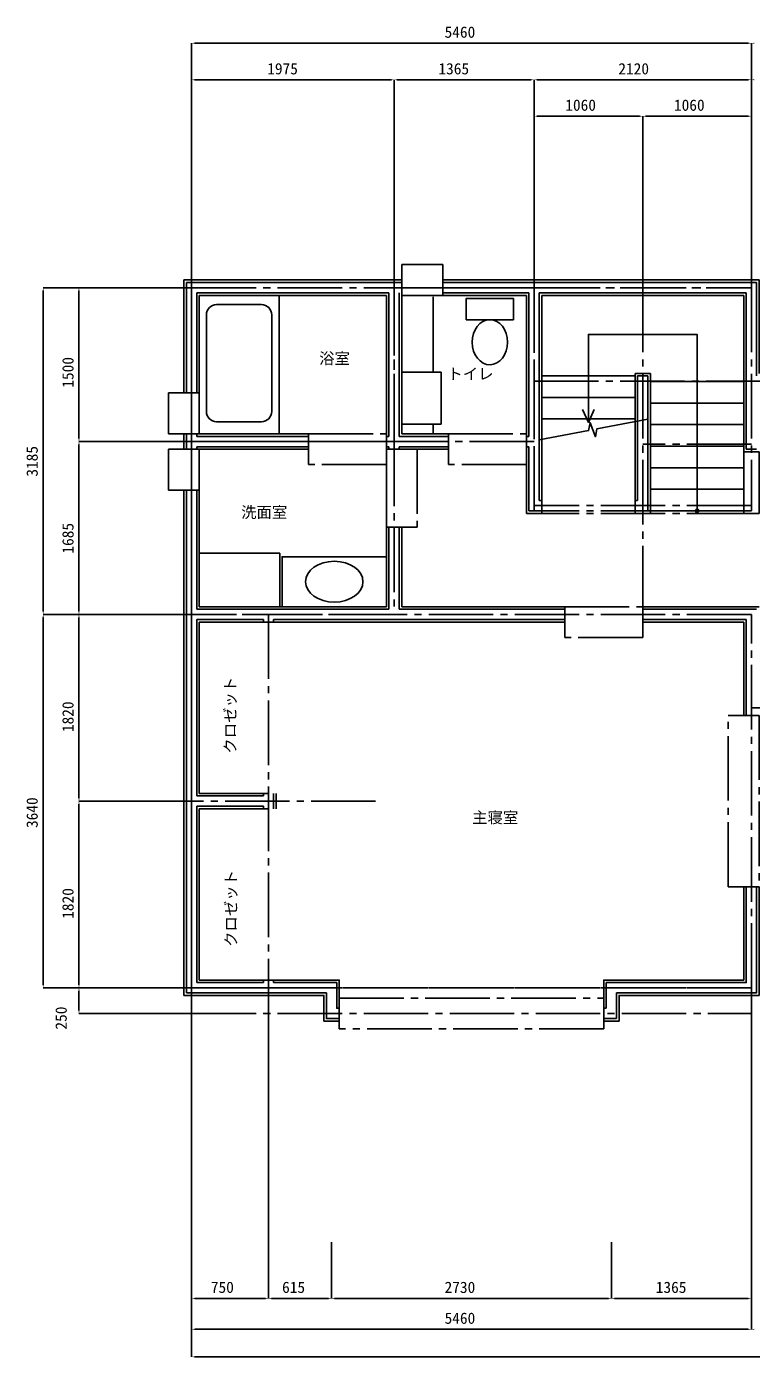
# Model space of a CAD drawing. Units: millimetres, scale not verified. Extents: x -9009 to 9017, y -6491 to 6483.
# Drawn here: x -9009 to -1939, y -6491 to 6483 of the extents above; entities that cross this region are included whole.
import ezdxf
from ezdxf.enums import TextEntityAlignment as Align

# ---------------------------------------------------------------- set-up
doc = ezdxf.new("R2010")
doc.units = ezdxf.units.MM
doc.header["$LTSCALE"] = 69.9359
doc.linetypes.add('CHAIN2', pattern=[12, 9, -1, 1, -1])
for name, color, linetype in [('0-0_補助線', 2, 'CHAIN2'), ('0-1_構造体厚', 7, 'Continuous'), ('0-2_仕上げ厚', 3, 'Continuous'), ('0-3_開口部補助', 4, 'CHAIN2'), ('0-6_その他', 134, 'Continuous'), ('0-7_ハッチング', 4, 'Continuous'), ('0-8_寸法', 2, 'Continuous'), ('0-9_文字', 3, 'Continuous')]:
    doc.layers.add(name, color=color, linetype=linetype)
doc.styles.add('ＭＳ ゴシック', font='')
doc.styles.get('ＭＳ ゴシック').set_extended_font_data('MS Gothic')

msp = doc.modelspace()

# ---------------------------------------------------------------- linework, layer by layer
at = {"layer": '0-0_補助線'}
for p, q in [((-7399.35, 3937.38), (-1939.35, 3937.38)), ((-7399.35, -2887.63), (-7399.35, 3937.38)), ((-4059.35, 1762.38), (-4059.35, 3937.38)), ((-2999.35, 3937.38), (-2999.35, 752.38)), ((-1939.35, 3937.38), (-1939.35, 2437.38)), ((-4059.35, 3027.38), (-1939.35, 3027.38)), ((-1939.35, 3027.38), (790.65, 3027.38)), ((-1939.35, 2412.38), (-2999.35, 2412.38)), ((-1939.35, 1812.38), (-4059.35, 1812.38)), ((-1939.35, 1762.38), (-4059.35, 1762.38)), ((-1939.35, 1737.38), (-4059.35, 1737.38)), ((-1939.35, 752.38), (-7399.35, 752.38)), ((-6649.35, 752.38), (-6649.35, -2887.63)), ((-1939.35, -157.62), (790.65, -157.62)), ((-5604.52, -1067.63), (-7399.35, -1067.63)), ((-7399.35, -3137.63), (-1939.35, -3137.63))]:
    msp.add_line(p, q, dxfattribs=at)
for points in [[(-7399.35, 3937.38), (-5424.35, 3937.38), (-5424.35, 2437.38), (-7399.35, 2437.38)], [(-5424.35, 3937.38), (-4059.35, 3937.38), (-4059.35, 2437.38), (-5424.35, 2437.38)], [(-7399.35, 2437.38), (-5424.35, 2437.38), (-5424.35, 752.38), (-7399.35, 752.38)]]:
    msp.add_lwpolyline(points, close=True, dxfattribs=at)
for points in [[(-4059.35, 3937.38), (-1939.35, 3937.38), (-1939.35, 1762.38)], [(-1939.35, -2887.63), (-1939.35, 752.38), (-7399.35, 752.38), (-7399.35, -2887.63)], [(-1939.35, -2887.63), (-7399.35, -2887.63), (-1939.35, -2887.63)]]:
    msp.add_lwpolyline(points, dxfattribs=at)
at = {"layer": '0-1_構造体厚'}
for p, q in [((-7449.36, 3987.38), (-7449.36, 2912.38)), ((-5349.35, 3987.38), (-7449.36, 3987.38)), ((-7349.35, 3887.38), (-7349.35, 2912.38)), ((-5474.35, 3887.38), (-7349.35, 3887.38)), ((-5474.35, 3887.38), (-5474.35, 2487.38)), ((-5374.35, 3887.38), (-5374.35, 2487.38)), ((-4109.35, 3887.38), (-4949.35, 3887.38)), ((-4109.35, 3887.38), (-4109.35, 2487.38)), ((-4009.35, 3887.38), (-4009.35, 1862.38)), ((-1989.35, 3887.38), (-4009.35, 3887.38)), ((-1989.35, 2977.38), (-1989.35, 3887.38)), ((-3049.35, 3077.38), (-2949.35, 3077.38)), ((-3049.35, 3077.38), (-3049.35, 1862.38)), ((-2949.35, 3077.38), (-2949.35, 1762.38)), ((-1989.35, 2977.38), (-1989.35, 2362.38)), ((-7449.36, 2512.38), (-7449.36, 2362.38)), ((-7349.35, 2512.38), (-7349.35, 2487.38)), ((-7349.35, 2487.38), (-6259.35, 2487.38)), ((-5499.35, 2487.38), (-5474.35, 2487.38)), ((-5374.35, 2487.38), (-4894.35, 2487.38)), ((-4134.35, 2487.38), (-4109.35, 2487.38)), ((-7349.35, 2387.38), (-6259.35, 2387.38)), ((-7349.35, 2387.38), (-7349.35, 2362.38)), ((-5499.35, 2387.38), (-5474.35, 2387.38)), ((-5474.35, 2387.38), (-5474.35, 2362.38)), ((-5374.35, 2387.38), (-5374.35, 2362.38)), ((-5374.35, 2387.38), (-4894.35, 2387.38)), ((-4134.35, 2387.38), (-4109.35, 2387.38)), ((-4109.35, 2387.38), (-4109.35, 1762.38)), ((-1989.35, 2362.38), (-1889.35, 2362.38)), ((-7449.36, 1962.38), (-7449.36, -2937.63)), ((-7349.35, 1962.38), (-7349.35, 802.38)), ((-4009.35, 1862.38), (-3984.35, 1862.38)), ((-3074.35, 1862.38), (-3049.35, 1862.38)), ((-4109.35, 1762.38), (-3984.35, 1762.38)), ((-3074.35, 1762.38), (-2949.35, 1762.38)), ((-5474.35, 1602.38), (-5474.35, 802.38)), ((-5374.35, 1602.38), (-5374.35, 802.38)), ((-7349.35, 802.38), (-5474.35, 802.38)), ((-5374.35, 802.38), (-3759.35, 802.38)), ((-2999.35, 802.38), (-1889.35, 802.38)), ((-7349.35, 702.38), (-6699.35, 702.38)), ((-7349.35, 702.38), (-7349.35, -1017.63)), ((-6699.35, 702.38), (-6699.35, 677.38)), ((-6599.35, 702.38), (-3759.35, 702.38)), ((-6599.35, 702.38), (-6599.35, 677.38)), ((-2999.35, 702.38), (-1989.35, 702.38)), ((-1989.35, 702.38), (-1989.35, -107.62)), ((-1989.35, -232.62), (-1989.35, -107.62)), ((-7349.35, -1017.63), (-6699.35, -1017.63)), ((-6699.35, -992.63), (-6699.35, -1017.63)), ((-6599.35, -992.63), (-6599.35, -1142.63)), ((-7349.35, -1117.63), (-6699.35, -1117.63)), ((-7349.35, -1117.63), (-7349.35, -2837.63)), ((-6699.35, -1117.63), (-6699.35, -1142.63)), ((-7349.35, -2837.63), (-6699.35, -2837.63)), ((-6699.35, -2812.63), (-6699.35, -2837.63)), ((-6599.35, -2812.63), (-6599.35, -2837.63)), ((-6599.35, -2837.63), (-5984.35, -2837.63)), ((-3379.35, -3087.63), (-3354.35, -3087.63)), ((-3379.35, -3187.63), (-3254.35, -3187.63))]:
    msp.add_line(p, q, dxfattribs=at)
for points in [[(-1889.35, 3077.38), (-1889.35, 3987.38), (-4949.35, 3987.38)], [(-3354.35, -3087.63), (-3354.35, -2837.63), (-1989.35, -2837.63), (-1989.35, -1902.63)], [(-3254.35, -3187.63), (-3254.35, -2937.63), (-1889.35, -2937.63), (-1889.35, -1902.63)], [(-5984.35, -2837.63), (-5984.35, -3087.63), (-5959.35, -3087.63)], [(-7449.36, -2937.63), (-6084.35, -2937.63), (-6084.35, -3187.63), (-5959.35, -3187.63)]]:
    msp.add_lwpolyline(points, dxfattribs=at)
at = {"layer": '0-2_仕上げ厚'}
for p, q in [((-7474.36, 4012.38), (-7474.36, 2912.38)), ((-5349.35, 4012.38), (-7474.36, 4012.38)), ((-7324.35, 3862.38), (-7324.35, 2912.38)), ((-5499.35, 3862.38), (-7324.35, 3862.38)), ((-5499.35, 3862.38), (-5499.35, 2512.38)), ((-5349.35, 3862.38), (-5349.35, 2512.38)), ((-4134.35, 3862.38), (-4949.35, 3862.38)), ((-4134.35, 3862.38), (-4134.35, 2512.38)), ((-3984.35, 3862.38), (-3984.35, 1737.38)), ((-2014.35, 3862.38), (-3984.35, 3862.38)), ((-2014.35, 2952.38), (-2014.35, 3862.38)), ((-3074.35, 3102.38), (-3074.35, 1737.38)), ((-3074.35, 3102.38), (-2924.35, 3102.38)), ((-2924.35, 3102.38), (-2924.35, 1737.38)), ((-2014.35, 2952.38), (-2014.35, 2337.38)), ((-7474.36, 2512.38), (-7474.36, 2362.38)), ((-7324.35, 2512.38), (-6259.35, 2512.38)), ((-5349.35, 2512.38), (-4894.35, 2512.38)), ((-7324.35, 2362.38), (-6259.35, 2362.38)), ((-5499.35, 2347.38), (-5499.35, 2212.38)), ((-5349.35, 2362.38), (-4894.35, 2362.38)), ((-4134.35, 2362.38), (-4134.35, 1737.38)), ((-2014.35, 2337.38), (-1864.35, 2337.38)), ((-7474.36, 1962.38), (-7474.36, -2962.63)), ((-7324.35, 1962.38), (-7324.35, 827.38)), ((-4134.35, 1737.38), (-3984.35, 1737.38)), ((-3074.35, 1737.38), (-2924.35, 1737.38)), ((-5499.35, 1602.38), (-5499.35, 827.38)), ((-5349.35, 1602.38), (-5349.35, 827.38)), ((-7324.35, 827.38), (-5499.35, 827.38)), ((-5349.35, 827.38), (-3759.35, 827.38)), ((-2999.35, 827.38), (-1864.35, 827.38)), ((-7324.35, 677.38), (-3759.35, 677.38)), ((-7324.35, 677.38), (-7324.35, -992.63)), ((-2999.35, 677.38), (-2014.35, 677.38)), ((-2014.35, 677.38), (-2014.35, -82.62)), ((-2014.35, -232.62), (-2014.35, -82.62)), ((-7324.35, -992.63), (-6649.35, -992.63)), ((-6574.35, -992.63), (-6574.35, -1142.63)), ((-7324.35, -1142.63), (-6649.35, -1142.63)), ((-7324.35, -1142.63), (-7324.35, -2812.63)), ((-3379.35, -3212.63), (-3229.35, -3212.63))]:
    msp.add_line(p, q, dxfattribs=at)
for points in [[(-1864.35, 3102.38), (-1864.35, 4012.38), (-4949.35, 4012.38)], [(-3379.35, -3062.63), (-3379.35, -2812.63), (-2014.35, -2812.63), (-2014.35, -1902.63)], [(-3229.35, -3212.63), (-3229.35, -2962.63), (-1864.35, -2962.63), (-1864.35, -1902.63)], [(-7324.35, -2812.63), (-5959.35, -2812.63), (-5959.35, -3062.63)], [(-7474.36, -2962.63), (-6109.35, -2962.63), (-6109.35, -3212.63), (-5959.35, -3212.63)]]:
    msp.add_lwpolyline(points, dxfattribs=at)
at = {"layer": '0-3_開口部補助'}
for points in [[(-5349.35, 4162.38), (-4949.35, 4162.38), (-4949.35, 3862.38), (-5349.35, 3862.38)], [(-7624.36, 2912.38), (-7324.35, 2912.38), (-7324.35, 2512.38), (-7624.36, 2512.38)], [(-6259.35, 2512.38), (-5499.35, 2512.38), (-5499.35, 2212.38), (-6259.35, 2212.38)], [(-4894.35, 2512.38), (-4134.35, 2512.38), (-4134.35, 2212.38), (-4894.35, 2212.38)], [(-7624.36, 2362.38), (-7324.35, 2362.38), (-7324.35, 1962.38), (-7624.36, 1962.38)], [(-5499.35, 2362.38), (-5199.35, 2362.38), (-5199.35, 1602.38), (-5499.35, 1602.38)], [(-3759.35, 827.38), (-2999.35, 827.38), (-2999.35, 527.38), (-3759.35, 527.38)], [(-2164.35, -232.62), (-1864.35, -232.62), (-1864.35, -1902.63), (-2164.35, -1902.63)], [(-5959.35, -2987.63), (-3379.35, -2987.63), (-3379.35, -3287.63), (-5959.35, -3287.63)]]:
    msp.add_lwpolyline(points, close=True, dxfattribs=at)
at = {"layer": '0-6_その他'}
for p, q in [((-7155.25, 3772.4), (-6718.41, 3772.4)), ((-6543.91, 2512.38), (-6543.91, 3862.38)), ((-5043.49, 3113.36), (-5043.49, 3847.38)), ((-7255.25, 2730.89), (-7255.25, 3672.4)), ((-6618.41, 3672.4), (-6618.41, 2730.89)), ((-3074.35, 3077.38), (-3984.35, 3077.38)), ((-2924.35, 3022.38), (-2014.35, 3022.38)), ((-3074.35, 2867.38), (-3984.35, 2867.38)), ((-2924.35, 2812.38), (-2014.35, 2812.38)), ((-6718.41, 2630.89), (-7155.25, 2630.89)), ((-5043.49, 2512.38), (-5043.49, 2608.31)), ((-3074.35, 2657.38), (-3984.35, 2657.38)), ((-2924.35, 2602.38), (-2014.35, 2602.38)), ((-2924.35, 2392.38), (-2014.35, 2392.38)), ((-2924.35, 2182.38), (-2014.35, 2182.38)), ((-2924.35, 1972.38), (-2014.35, 1972.38)), ((-2924.35, 1762.38), (-2014.35, 1762.38))]:
    msp.add_line(p, q, dxfattribs=at)
for points in [[(-4260.58, 3833.61), (-4720.57, 3833.61), (-4720.57, 3625.21), (-4260.58, 3625.21)], [(-5349.35, 2608.31), (-4965.81, 2608.31), (-4965.81, 3113.36), (-5349.35, 3113.36)], [(-7324.35, 827.38), (-6539.34, 827.38), (-6539.34, 1348.45), (-7324.35, 1348.45)], [(-5499.35, 827.38), (-6516.81, 827.38), (-6516.81, 1314.65), (-5499.35, 1314.65)]]:
    msp.add_lwpolyline(points, close=True, dxfattribs=at)
msp.add_lwpolyline([(-2014.35, 2337.38), (-2014.35, 1737.38), (-1864.35, 1737.38), (-1864.35, 2337.38)], dxfattribs=at)
for centre, start, end in [((-7155.25, 3672.4), 90, 180), ((-6718.41, 3672.4), 0, 90), ((-7155.25, 2730.89), 180, 270), ((-6718.41, 2730.89), 270, 0)]:
    msp.add_arc(centre, 100, start, end, dxfattribs=at)
for centre, major_axis, ratio in [((-4489.64, 3405.54), (-0.94, 219.67), 0.786318), ((-6008.08, 1071.02), (279.81, 0), 0.711481)]:
    msp.add_ellipse(centre, major_axis=major_axis, ratio=ratio, dxfattribs=at)
at = {"layer": '0-7_ハッチング'}
msp.add_line((-3529.35, 2623.84), (-3471.51, 2750.93), dxfattribs=at)
for points in [[(-2469.35, 1762.38), (-2469.35, 3482.38), (-3529.35, 3482.38), (-3529.35, 2623.84), (-3587.19, 2750.93)], [(-4009.35, 2453.1), (-3526.66, 2545.01), (-3513.01, 2620.9), (-3460.2, 2483.61), (-3447.99, 2559.99), (-2949.35, 2654.93)]]:
    msp.add_lwpolyline(points, dxfattribs=at)
msp.add_circle((-2469.35, 1762.38), 16.18, dxfattribs=at)
at = {"layer": '0-8_寸法'}
for p, q in [((-7399.35, 3938), (-7399.35, 6322.18)), ((-7369.35, 6320.93), (-1969.35, 6320.93)), ((-1939.35, 3938), (-1939.35, 6322.18)), ((-1939.35, 3938), (-1939.35, 6322.18)), ((-7399.35, 3938), (-7399.35, 5965.35)), ((-7369.35, 5964.1), (-5454.35, 5964.1)), ((-5424.35, 3938), (-5424.35, 5965.35)), ((-5424.35, 3938), (-5424.35, 5965.35)), ((-5394.35, 5964.1), (-4089.35, 5964.1)), ((-4059.35, 3938), (-4059.35, 5965.35)), ((-4059.35, 3938), (-4059.35, 5965.35)), ((-4029.35, 5964.1), (-1969.35, 5964.1)), ((-1939.35, 3938), (-1939.35, 5965.35)), ((-1939.35, 3938), (-1939.35, 5965.35)), ((-4059.35, 3938), (-4059.35, 5610.5)), ((-4029.35, 5609.25), (-3029.35, 5609.25)), ((-2999.35, 3938), (-2999.35, 5610.5)), ((-2999.35, 3938), (-2999.35, 5610.5)), ((-2969.35, 5609.25), (-1969.35, 5609.25)), ((-1939.35, 3938), (-1939.35, 5610.5)), ((-7399.98, 3937.38), (-8848.66, 3937.38)), ((-8847.41, 782.38), (-8847.41, 3907.38)), ((-7399.98, 3937.38), (-8499.53, 3937.38)), ((-8498.28, 2467.38), (-8498.28, 3907.38)), ((-7399.98, 2437.38), (-8499.53, 2437.38)), ((-7399.98, 2437.38), (-8499.53, 2437.38)), ((-8498.28, 782.38), (-8498.28, 2407.38)), ((-7399.98, 752.38), (-8848.66, 752.38)), ((-7399.98, 752.38), (-8848.66, 752.38)), ((-8847.41, -2857.63), (-8847.41, 722.38)), ((-7399.98, 752.38), (-8499.53, 752.38)), ((-7399.98, 752.38), (-8499.53, 752.38)), ((-8498.28, -1037.63), (-8498.28, 722.38)), ((-7399.98, -1067.63), (-8499.53, -1067.63)), ((-7399.98, -1067.63), (-8499.53, -1067.63)), ((-8498.28, -2857.63), (-8498.28, -1097.63)), ((-7399.98, -2887.63), (-8848.66, -2887.63)), ((-7399.98, -2887.63), (-8499.53, -2887.63)), ((-7399.98, -2887.63), (-8499.53, -2887.63)), ((-8498.28, -3107.63), (-8498.28, -2917.63)), ((-7399.35, -2888.25), (-7399.35, -5916.92)), ((-7399.35, -2888.25), (-7399.35, -6217.99)), ((-7399.35, -2888.25), (-7399.35, -6487.18)), ((-6649.35, -2888.25), (-6649.35, -5916.92)), ((-6649.35, -2888.25), (-6649.35, -5916.92)), ((-1939.35, -2888.25), (-1939.35, -5916.92)), ((-1939.35, -2888.25), (-1939.35, -6217.99)), ((-1939.35, -2888.25), (-1939.35, -6217.99)), ((-7399.98, -3137.63), (-8499.53, -3137.63)), ((-6034.35, -5367.12), (-6034.35, -5916.92)), ((-6034.35, -5367.12), (-6034.35, -5916.92)), ((-3304.35, -5367.12), (-3304.35, -5916.92)), ((-3304.35, -5367.12), (-3304.35, -5916.92)), ((-7369.35, -5915.67), (-6679.35, -5915.67)), ((-6619.35, -5915.67), (-6064.35, -5915.67)), ((-6004.35, -5915.67), (-3334.35, -5915.67)), ((-3274.35, -5915.67), (-1969.35, -5915.67)), ((-7369.35, -6216.74), (-1969.35, -6216.74)), ((-7369.35, -6485.93), (7130.65, -6485.93))]:
    msp.add_line(p, q, dxfattribs=at)
for points in [[(-7399.35, 6320.93), (-7369.35, 6325.93), (-7369.35, 6315.93)], [(-1939.35, 6320.93), (-1969.35, 6315.93), (-1969.35, 6325.93)], [(-1939.35, 6320.93), (-1909.35, 6325.93), (-1909.35, 6315.93)], [(-7399.35, 5964.1), (-7369.35, 5969.1), (-7369.35, 5959.1)], [(-5424.35, 5964.1), (-5454.35, 5959.1), (-5454.35, 5969.1)], [(-5424.35, 5964.1), (-5394.35, 5969.1), (-5394.35, 5959.1)], [(-4059.35, 5964.1), (-4089.35, 5959.1), (-4089.35, 5969.1)], [(-4059.35, 5964.1), (-4029.35, 5969.1), (-4029.35, 5959.1)], [(-1939.35, 5964.1), (-1969.35, 5959.1), (-1969.35, 5969.1)], [(-1939.35, 5964.1), (-1909.35, 5969.1), (-1909.35, 5959.1)], [(-4059.35, 5609.25), (-4029.35, 5614.25), (-4029.35, 5604.25)], [(-2999.35, 5609.25), (-3029.35, 5604.25), (-3029.35, 5614.25)], [(-2999.35, 5609.25), (-2969.35, 5614.25), (-2969.35, 5604.25)], [(-1939.35, 5609.25), (-1969.35, 5604.25), (-1969.35, 5614.25)], [(-8847.41, 3937.38), (-8842.41, 3907.38), (-8852.41, 3907.38)], [(-8498.28, 3937.38), (-8493.28, 3907.38), (-8503.28, 3907.38)], [(-8498.28, 2437.38), (-8503.28, 2467.38), (-8493.28, 2467.38)], [(-8498.28, 2437.38), (-8493.28, 2407.38), (-8503.28, 2407.38)], [(-8847.41, 752.38), (-8852.41, 782.38), (-8842.41, 782.38)], [(-8498.28, 752.38), (-8503.28, 782.38), (-8493.28, 782.38)], [(-8847.41, 752.38), (-8842.41, 722.38), (-8852.41, 722.38)], [(-8498.28, 752.38), (-8493.28, 722.38), (-8503.28, 722.38)], [(-8498.28, -1067.63), (-8503.28, -1037.63), (-8493.28, -1037.63)], [(-8498.28, -1067.63), (-8493.28, -1097.63), (-8503.28, -1097.63)], [(-8847.41, -2887.63), (-8852.41, -2857.63), (-8842.41, -2857.63)], [(-8498.28, -2887.63), (-8503.28, -2857.63), (-8493.28, -2857.63)], [(-8498.28, -2887.63), (-8493.28, -2917.63), (-8503.28, -2917.63)], [(-8498.28, -3137.63), (-8503.28, -3107.63), (-8493.28, -3107.63)], [(-7399.35, -5915.67), (-7369.35, -5910.67), (-7369.35, -5920.67)], [(-6649.35, -5915.67), (-6679.35, -5920.67), (-6679.35, -5910.67)], [(-6649.35, -5915.67), (-6619.35, -5910.67), (-6619.35, -5920.67)], [(-6034.35, -5915.67), (-6064.35, -5920.67), (-6064.35, -5910.67)], [(-6034.35, -5915.67), (-6004.35, -5910.67), (-6004.35, -5920.67)], [(-3304.35, -5915.67), (-3334.35, -5920.67), (-3334.35, -5910.67)], [(-3304.35, -5915.67), (-3274.35, -5910.67), (-3274.35, -5920.67)], [(-1939.35, -5915.67), (-1969.35, -5920.67), (-1969.35, -5910.67)], [(-7399.35, -6216.74), (-7369.35, -6211.74), (-7369.35, -6221.74)], [(-1939.35, -6216.74), (-1969.35, -6221.74), (-1969.35, -6211.74)], [(-1939.35, -6216.74), (-1909.35, -6211.74), (-1909.35, -6221.74)], [(-7399.35, -6485.93), (-7369.35, -6480.93), (-7369.35, -6490.93)]]:
    msp.add_solid(points, dxfattribs=at)

# ---------------------------------------------------------------- texts
at = {"layer": '0-8_寸法', "color": 3, "style": 'ＭＳ ゴシック'}
for s, p in [('5460', (-4931.85, 6340.93)), ('1975', (-6661.85, 5984.1)), ('1365', (-4991.85, 5984.1)), ('2120', (-3236.85, 5984.1)), ('1060', (-3754.35, 5629.25)), ('1060', (-2694.35, 5629.25)), ('750', (-7211.85, -5895.67)), ('615', (-6516.85, -5895.67)), ('2730', (-4931.85, -5895.67)), ('1365', (-2871.85, -5895.67)), ('5460', (-4931.85, -6196.74))]:
    msp.add_text(s, height=110, dxfattribs=at).set_placement(p, align=Align.BOTTOM_LEFT)
for s, p in [('1500', (-8518.28, 2962.38)), ('3185', (-8867.41, 2094.88)), ('1685', (-8518.28, 1344.88)), ('1820', (-8518.28, -395.12)), ('3640', (-8867.41, -1330.13)), ('1820', (-8518.28, -2215.13)), ('250', (-8584.77, -3295.13))]:
    msp.add_text(s, height=110, rotation=90, dxfattribs=at).set_placement(p, align=Align.BOTTOM_LEFT)
at = {"layer": '0-9_文字', "style": 'ＭＳ ゴシック'}
for s, p in [('浴室', (-6155.05, 3159.95)), ('トイレ', (-4904.6, 3009.84)), ('洗面室', (-6916.38, 1660.37)), ('主寝室', (-4663.16, -1315.73))]:
    msp.add_text(s, height=110, dxfattribs=at).set_placement(p, align=Align.BOTTOM_LEFT)
for p in [(-6934.95, -605.47), (-6927.26, -2489.56)]:
    msp.add_text('クロゼット', height=110, rotation=90, dxfattribs=at).set_placement(p, align=Align.BOTTOM_LEFT)

doc.saveas('drawing.dxf')
